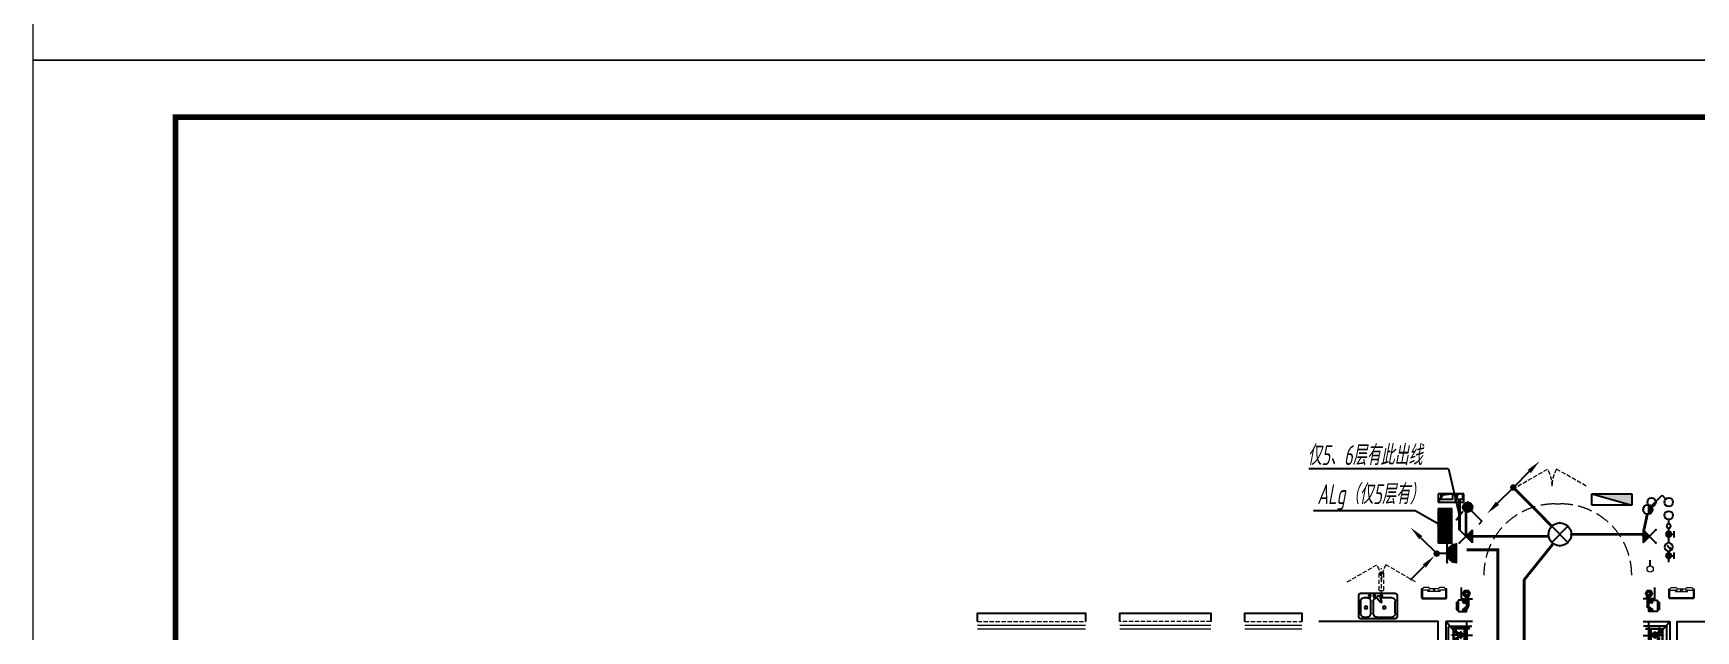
# Model space of a CAD drawing. Extents: x 3002737 to 4077523, y -995787 to -7267.
# Drawn here: x 3417352 to 3446580, y -946416 to -935912 of the extents above; entities that cross this region are included whole.
import ezdxf
from ezdxf.enums import TextEntityAlignment as Align

# ---------------------------------------------------------------- set-up
doc = ezdxf.new("R2010")
doc.units = 0
doc.header["$LTSCALE"] = 1000
doc.header["$MEASUREMENT"] = 0
doc.linetypes.add('DASH', pattern=[0.35, 0.25, -0.1])
doc.linetypes.add('HIDDEN', pattern=[0.375, 0.25, -0.125])
doc.layers.get('0').update_dxf_attribs({"linetype": 'CONTINUOUS'})
for name, color, linetype in [('!!电气', 1, 'CONTINUOUS'), ('AH-FURNITURE', 1, 'CONTINUOUS'), ('DIM-照明', 7, 'CONTINUOUS'), ('EQUIP-插座', 3, 'CONTINUOUS'), ('EQUIP-照明', 3, 'CONTINUOUS'), ('EQUIP-箱柜', 3, 'CONTINUOUS'), ('EQUIP_消火栓', 7, 'CONTINUOUS'), ('IP-bath&kitchen-JOHNSON', 4, 'CONTINUOUS'), ('LVTRY', 252, 'CONTINUOUS'), ('LWIRE', 4, 'CONTINUOUS'), ('TEL_TEXT', 7, 'CONTINUOUS'), ('VPIPE-中水', 122, 'CONTINUOUS'), ('VPIPE-凝结', 150, 'CONTINUOUS'), ('VPIPE-消防', 1, 'TG_X'), ('VPIPE-给水', 3, 'TG_J'), ('WIRE-动力', 7, 'CONTINUOUS'), ('WIRE-插座', 2, 'CONTINUOUS'), ('WIRE-照明', 2, 'CONTINUOUS'), ('建筑-排气道', 252, 'CONTINUOUS'), ('污水', 3, 'CONTINUOUS'), ('看线', 185, 'CONTINUOUS'), ('给水', 4, 'CONTINUOUS')]:
    doc.layers.add(name, color=color, linetype=linetype)
for name, color, linetype, lineweight in [('PUB_HATCH', 8, 'CONTINUOUS', 9), ('STAIR', 252, 'CONTINUOUS', 20), ('VPIPE-废水', 31, 'TG_F', 18), ('WINDOW', 146, 'CONTINUOUS', 20), ('图框', 147, 'CONTINUOUS', 20), ('平面-栏杆', 56, 'CONTINUOUS', 15), ('平面-看线', 252, 'CONTINUOUS', 15), ('平面-空调室内机', 176, 'CONTINUOUS', 9), ('平面-空调预留孔', 252, 'CONTINUOUS', 15), ('立面-洞口示意', 252, 'CONTINUOUS', 13)]:
    doc.layers.add(name, color=color, linetype=linetype, lineweight=lineweight)
doc.styles.add('_TEL_DIM', font='SIMPLEX', dxfattribs={"width": 0.8, "height": 3.5, "bigfont": 'HZTXT'})
doc.styles.add('DIM_FONT', font='SIMPLEX', dxfattribs={"width": 0.7, "bigfont": 'GBCBIG'})
doc.styles.add('HZTXT', font='gbeitc.shx', dxfattribs={"width": 0.8, "height": 400, "bigfont": 'hztxt.shx'})
doc.styles.get("Standard").update_dxf_attribs({"font": 'gbenor.shx', "bigfont": 'gbcbig.shx'})
doc.styles.add('TG_LINETYPE', font='SIMPLEX', dxfattribs={"width": 0.8, "height": 3, "bigfont": 'HZTXT'})
doc.linetypes.add('TG_F', pattern='A,2,-0.3,["F",TG_LINETYPE,S=0.1,R=0,X=-0.23,Y=-0.15],0', length=2.3)
doc.linetypes.add('TG_J', pattern='A,2,-0.22,["J",TG_LINETYPE,S=0.1,R=0,X=-0.18,Y=-0.15],0', length=2.22)
doc.linetypes.add('TG_X', pattern='A,4,-0.3,["X",TG_LINETYPE,S=0.1,R=0,X=-0.23,Y=-0.15],0', length=4.3)

# ---------------------------------------------------------------- blocks, each defined once
blk = doc.blocks.new('rtyg7uyhg')
at = {"layer": 'LVTRY'}
for p, q in [((193590, 45458), (193590, 45069)), ((194235, 45489), (193621, 45489)), ((193621, 45131), (193621, 45346)), ((193682, 45407), (193888, 45407)), ((193896, 45430), (193858, 45326)), ((193858, 45326), (193875, 45316)), ((193875, 45316), (193946, 45401)), ((193926, 45440), (193940, 45432)), ((194010, 45346), (194010, 45131)), ((194051, 45131), (194051, 45346)), ((194112, 45407), (194173, 45407)), ((194235, 45346), (194235, 45131)), ((194265, 45069), (194265, 45458)), ((193621, 45039), (194235, 45039)), ((193948, 45069), (193682, 45069)), ((194173, 45069), (194112, 45069))]:
    blk.add_line(p, q, dxfattribs=at)
for centre, radius in [((193866, 45438), 20.5), ((193989, 45438), 20.5), ((194071, 45438), 20.5), ((193815, 45238), 25.6), ((194137, 45238), 25.6)]:
    blk.add_circle(centre, radius, dxfattribs=at)
for centre, radius, start, end in [((193621, 45458), 30.7, 90, 180), ((193682, 45346), 61.4, 90, 180), ((193916, 45423), 20.5, 60, 159.4623), ((193930, 45414), 20.5, 320.5377, 60), ((193948, 45346), 61.4, 360, 90), ((194112, 45346), 61.4, 90, 180), ((194173, 45346), 61.4, 360, 90), ((194235, 45458), 30.7, 360, 90), ((193621, 45069), 30.7, 180, 270), ((193682, 45131), 61.4, 180, 270), ((193948, 45131), 61.4, 270, 360), ((194112, 45131), 61.4, 180, 270), ((194173, 45131), 61.4, 270, 360), ((194235, 45069), 30.7, 270, 360)]:
    blk.add_arc(centre, radius, start, end, dxfattribs=at)
at = {"layer": 'LVTRY', "style": 'DIM_FONT', "width": 0.8, "flags": 9}
for tag in ['YSIZE', 'XSIZE']:
    blk.add_attdef(tag, (193928, 45488), '', height=0.5, rotation=90, dxfattribs=at)
blk = doc.blocks.new('A$C60D053AF')
at = {"layer": 'AH-FURNITURE', "color": 8}
for p, q in [((233, -90), (128, -90)), ((233, -110), (128, -110)), ((193, -71), (328, -71)), ((193, -91), (328, -91)), ((245, -129), (245, -122)), ((255, -281), (255, -251)), ((255, -281), (393, -281)), ((265, -129), (265, -122)), ((342, -97), (370, -143)), ((356, -83), (384, -129)), ((393, -281), (393, -251))]:
    blk.add_line(p, q, dxfattribs=at)
for points in [[(170, -68, 1), (170, -94), (193, -94), (193, -68)], [(234, -251), (414, -251, 0.414214), (424, -241), (424, -111, 0.414214), (414, -101), (234, -101, 0.414214), (224, -111), (224, -241, 0.414214)], [(268, -122), (268, -107, 0.414214), (248, -87), (233, -87), (233, -113), (242, -113), (242, -122)], [(242, -152, 1), (268, -152), (268, -129), (242, -129)], [(384, -161, 1), (402, -143), (386, -127), (368, -145)]]:
    blk.add_lwpolyline(points, format="xyb", close=True, dxfattribs=at)
for centre, radius in [((100, -100), 30), ((255, -152), 15), ((255, -152), 10), ((393, -152), 15), ((393, -152), 10)]:
    blk.add_circle(centre, radius, dxfattribs=at)
for radius in [40, 20]:
    blk.add_arc((328, -111), radius, 45, 90, dxfattribs=at)
blk = doc.blocks.new('A-Kitchen-7')
at = {"layer": 'LVTRY'}
for p, q in [((-519, 780), (-7, 834)), ((-515, 756), (-519, 780)), ((-4, 811), (-515, 756)), ((515, 756), (-515, 756)), ((-515, 756), (-515, 40)), ((-486, 761), (-485, 756)), ((-29, 767), (-112, 756)), ((-29, 767), (-35, 806)), ((-7, 834), (-4, 811)), ((515, 780), (0, 780)), ((0, 756), (0, 780)), ((515, 756), (515, 780)), ((515, 40), (515, 756)), ((-515, 40), (515, 40))]:
    blk.add_line(p, q, dxfattribs=at)
blk.add_lwpolyline([(-469, 40), (-469, 0), (469, 0), (469, 40)], close=True, dxfattribs=at)
blk = doc.blocks.new('FRSDFDGDGDRGDR')
at = {"layer": '平面-空调预留孔', "color": 252}
for p, q in [((699612, 775044), (699612, 775441)), ((699619, 775448), (699746, 775448)), ((699746, 775448), (699746, 775355)), ((699720, 775342), (699720, 775143)), ((699727, 775349), (699740, 775349)), ((699746, 775037), (699619, 775037)), ((699727, 775136), (699740, 775136)), ((699746, 775130), (699746, 775037))]:
    blk.add_line(p, q, dxfattribs=at)
blk.add_lwpolyline([(699766, 775167), (699793, 775154), (699793, 775057), (699766, 775044), (699766, 775018), (699619, 775018, -0.414214), (699593, 775044), (699593, 775441, -0.414214), (699619, 775468), (699766, 775468), (699766, 775441), (699793, 775428), (699793, 775332), (699766, 775318)], format="xyb", close=True, dxfattribs=at)
for centre, radius in [((699740, 775243), 15.8), ((699740, 775332), 10.6), ((699740, 775154), 10.6)]:
    blk.add_circle(centre, radius, dxfattribs=at)
for centre, start, end in [((699619, 775441), 90, 180), ((699727, 775342), 90, 180), ((699727, 775143), 180, 270), ((699740, 775355), 270, 360), ((699619, 775044), 180, 270), ((699740, 775130), 0, 90)]:
    blk.add_arc(centre, 6.6, start, end, dxfattribs=at)
blk = doc.blocks.new('*U153')
h = blk.add_hatch(color=5)
h.set_gradient(color1=(0, 0, 255), rotation=180, tint=1)
h.paths.add_polyline_path([(0, 0), (-6.35, -6.35), (-6.35, -2.159), (-15, -2.159), (-15, 2.159), (-6.35, 2.159), (-6.35, 6.35)])
at = {"color": 0, "linetype": 'Continuous'}
blk.add_lwpolyline([(0, 0), (-6.35, -6.35), (-6.35, -2.159), (-15, -2.159), (-15, 2.159), (-6.35, 2.159), (-6.35, 6.35)], close=True, dxfattribs=at)
blk = doc.blocks.new('GDGDRGDRGRD')
at = {"layer": 'PUB_HATCH'}
blk.add_hatch(color=252, dxfattribs=at).paths.add_polyline_path([(430320, 370174), (430320, 370444), (430180, 370444), (430180, 370429), (430285, 370429), (430305, 370409), (430305, 370209), (430285, 370189), (429965, 370189), (429945, 370209), (429945, 370409), (429965, 370429), (430070, 370429), (430070, 370444), (429930, 370444), (429930, 370174)])
at = {"layer": 'LVTRY', "color": 251}
for p, q in [((430081, 371515), (429865, 371758)), ((430335, 371758), (429865, 371758)), ((429865, 371758), (429865, 370858)), ((430335, 371515), (430081, 371515)), ((430081, 371515), (430081, 371100)), ((430235, 370858), (430235, 371758)), ((429865, 370858), (430081, 371100)), ((430081, 371100), (430335, 371100)), ((429865, 370858), (430335, 370858))]:
    blk.add_line(p, q, dxfattribs=at)
at = {"layer": 'LVTRY'}
for p, q in [((429915, 370948), (429915, 371668)), ((429925, 371678), (430325, 371678)), ((429975, 371526), (430102, 371526)), ((429975, 371521), (429975, 371526)), ((430102, 371521), (429975, 371521)), ((429995, 371628), (429995, 371418)), ((430000, 371628), (430000, 371418)), ((430290, 371638), (430005, 371638)), ((430290, 371633), (430005, 371633)), ((430045, 371658), (430045, 371568)), ((430050, 371658), (430045, 371658)), ((430045, 371568), (430050, 371568)), ((430050, 371568), (430050, 371658)), ((430220, 371526), (430092, 371526)), ((430092, 371526), (430092, 371521)), ((430092, 371521), (430220, 371521)), ((430102, 371526), (430102, 371521)), ((430195, 371418), (430195, 371628)), ((430200, 371418), (430200, 371628)), ((430220, 371521), (430220, 371526)), ((430235, 371668), (430235, 370948)), ((430235, 371100), (430235, 371515)), ((429935, 371358), (429974, 371358)), ((429935, 371258), (429974, 371258)), ((429955, 371339), (429955, 371378)), ((429955, 371239), (429955, 371278)), ((430005, 371413), (430290, 371413)), ((430005, 371408), (430290, 371408)), ((430005, 371208), (430290, 371208)), ((430005, 371203), (430290, 371203)), ((430045, 371388), (430045, 371478)), ((430045, 371478), (430050, 371478)), ((430050, 371388), (430045, 371388)), ((430045, 371228), (430045, 371138)), ((430050, 371228), (430045, 371228)), ((430050, 371478), (430050, 371388)), ((430050, 371138), (430050, 371228)), ((430325, 370938), (429925, 370938)), ((430102, 371096), (429975, 371096)), ((429975, 371096), (429975, 371091)), ((429975, 371091), (430102, 371091)), ((429995, 370988), (429995, 371198)), ((430000, 370988), (430000, 371198)), ((430290, 370983), (430005, 370983)), ((430290, 370978), (430005, 370978)), ((430045, 371138), (430050, 371138)), ((430045, 370958), (430045, 371048)), ((430045, 371048), (430050, 371048)), ((430050, 370958), (430045, 370958)), ((430050, 371048), (430050, 370958)), ((430092, 371091), (430092, 371096)), ((430092, 371096), (430220, 371096)), ((430220, 371091), (430092, 371091)), ((430102, 371091), (430102, 371096)), ((430195, 371198), (430195, 370988)), ((430200, 371198), (430200, 370988)), ((430220, 371096), (430220, 371091))]:
    blk.add_line(p, q, dxfattribs=at)
at = {"layer": 'LVTRY', "color": 252}
for p, q in [((430070, 370429), (430070, 370444)), ((430180, 370429), (430180, 370444))]:
    blk.add_line(p, q, dxfattribs=at)
at = {"layer": 'LVTRY'}
blk.add_lwpolyline([(429609, 370758), (429735, 370758), (429735, 371758), (427635, 371758)], dxfattribs=at)
at = {"layer": 'LVTRY', "color": 252}
for points in [[(430335, 370159), (429915, 370159), (429915, 370459), (430335, 370459)], [(430320, 370174), (429930, 370174), (429930, 370444), (430320, 370444)], [(429965, 370429), (430285, 370429), (430305, 370409), (430305, 370209), (430285, 370189), (429965, 370189), (429945, 370209), (429945, 370409), (429965, 370429)]]:
    blk.add_lwpolyline(points, close=True, dxfattribs=at)
at = {"layer": 'LVTRY'}
for centre, radius in [((430147, 371523), 29.7), ((430147, 371523), 11.7), ((429955, 371358), 17), ((429955, 371258), 17), ((430147, 371093), 29.7), ((430147, 371093), 11.7)]:
    blk.add_circle(centre, radius, dxfattribs=at)
for centre, radius, start, end in [((429925, 371668), 10, 90, 180), ((430005, 371628), 10, 90, 180), ((430005, 371628), 5, 90, 180), ((430047, 371523), 56.7, 2.2742, 87.7258), ((430047, 371523), 52.2, 2.4704, 87.5296), ((430047, 371523), 56.7, 272.2742, 357.7258), ((430047, 371523), 52.2, 272.4704, 357.5296), ((430147, 371523), 56.7, 92.2742, 177.7258), ((430147, 371523), 56.7, 182.2742, 267.7258), ((430147, 371523), 52.2, 92.4704, 177.5296), ((430147, 371523), 52.2, 182.4704, 267.5296), ((430190, 371628), 10, 0, 90), ((430190, 371628), 5, 0, 90), ((430225, 371668), 10, 0, 90), ((430005, 371418), 10, 180, 270), ((430005, 371198), 10, 90, 180), ((430005, 371418), 5, 180, 270), ((430005, 371198), 5, 90, 180), ((430190, 371418), 5, 270, 0), ((430190, 371418), 10, 270, 0), ((430190, 371198), 10, 0, 90), ((430190, 371198), 5, 0, 90), ((429925, 370948), 10, 180, 270), ((430005, 370988), 10, 180, 270), ((430005, 370988), 5, 180, 270), ((430047, 371093), 56.7, 2.2742, 87.7258), ((430047, 371093), 52.2, 2.4704, 87.5296), ((430047, 371093), 56.7, 272.2742, 357.7258), ((430047, 371093), 52.2, 272.4704, 357.5296), ((430147, 371093), 56.7, 92.2742, 177.7258), ((430147, 371093), 56.7, 182.2742, 267.7258), ((430147, 371093), 52.2, 92.4704, 177.5296), ((430147, 371093), 52.2, 182.4704, 267.5296), ((430190, 370988), 5, 270, 0), ((430190, 370988), 10, 270, 0), ((430225, 370948), 10, 270, 0)]:
    blk.add_arc(centre, radius, start, end, dxfattribs=at)
at = {"layer": '立面-洞口示意', "color": 252}
blk.add_lwpolyline([(430335, 370159), (430071, 370253), (429915, 370459)], dxfattribs=at)
at = {"xscale": -1}
blk.add_blockref('rtyg7uyhg', (622600, 326770), dxfattribs=at)
at = {"xscale": -1, "rotation": 270}
blk.add_blockref('FRSDFDGDGDRGDR', (-345583, -327434), dxfattribs=at)
at = {"rotation": 270}
blk.add_blockref('A$C60D053AF', (430335, 372358), dxfattribs=at)
at = {"layer": 'LVTRY', "color": 1, "extrusion": (0, 0, -1), "xscale": -0.7999999999883585, "yscale": 0.7999999999883585, "zscale": -0.7999999999883585}
blk.add_blockref('A-Kitchen-7', (-429197, 370159), dxfattribs=at)
at = {"layer": '建筑-排气道', "xscale": -5, "yscale": 5, "zscale": 5, "rotation": 90}
blk.add_blockref('*U153', (430135, 370491), dxfattribs=at)
blk = doc.blocks.new('$TwtSys$00000434')
at = {"color": 252}
for p, q in [((-0.5, 0.5), (-0.5, -0.5)), ((-0.5, -0.5), (0.5, 0.5)), ((0.5, 0.5), (-0.5, 0.5)), ((0.5, -0.5), (0.5, 0.5)), ((-0.5, -0.5), (0.5, -0.5))]:
    blk.add_line(p, q, dxfattribs=at)
blk.add_solid([(0.5, -0.5), (0.5, 0.5), (-0.5, -0.5)], dxfattribs=at)
blk = doc.blocks.new('A$C2705576B')
at = {"layer": '给水'}
h = blk.add_hatch(color=252, dxfattribs=at)
edge = h.paths.add_edge_path()
edge.add_arc((417, -1741), 47.2, 0, 360)
h = blk.add_hatch(color=252, dxfattribs=at)
edge = h.paths.add_edge_path()
edge.add_arc((795, -1741), 47.2, 0, 360)
at = {"layer": '给水', "color": 252}
for p, q in [((363, -1645), (472, -1645)), ((417, -1741), (417, -1645)), ((601, -1768), (525, -1704)), ((525, -1704), (564, -1715)), ((740, -1645), (849, -1645)), ((795, -1741), (795, -1645))]:
    blk.add_line(p, q, dxfattribs=at)
at = {"layer": '给水', "color": 252, "const_width": 35.4}
for points in [[(499, -1741), (302, -1741)], [(903, -1741), (641, -1741)], [(1053, -1741), (978, -1741)]]:
    blk.add_lwpolyline(points, dxfattribs=at)
at = {"layer": '给水', "color": 252}
for centre, radius in [((417, -1741), 47.2), ((570, -1741), 70.8), ((795, -1741), 47.2), ((941, -1741), 37.5)]:
    blk.add_circle(centre, radius, dxfattribs=at)
blk = doc.blocks.new('dongkong')
at = {"layer": '平面-空调预留孔', "color": 8, "linetype": 'HIDDEN', "ltscale": 0.3}
for p, q in [((-603836, 210821), (-603836, 210511)), ((-603836, 210821), (-603756, 210821)), ((-603796, 210900), (-603796, 210431)), ((-603756, 210821), (-603756, 210511))]:
    blk.add_line(p, q, dxfattribs=at)
blk.add_lwpolyline([(-603756, 210511), (-603836, 210511)], dxfattribs=at)
blk = doc.blocks.new('A$C1C403CBE')
at = {"layer": 'IP-bath&kitchen-JOHNSON', "color": 252}
for points in [[(10800, 10800), (10800, 10600), (11000, 10600)], [(14200, 10800), (14200, 10600), (14000, 10600)]]:
    blk.add_lwpolyline(points, dxfattribs=at)
at = {"layer": 'STAIR', "color": 252, "linetype": 'DASH'}
blk.add_lwpolyline([(11200, 11020, -0.414214), (12450, 12270), (12550, 12270, -0.414214), (13800, 11020)], format="xyb", dxfattribs=at)
at = {"layer": 'VPIPE-中水', "color": 252, "linetype": 'Continuous'}
for centre in [(10895, 10695), (14105, 10695)]:
    blk.add_circle(centre, 55, dxfattribs=at)
at = {"layer": 'VPIPE-凝结', "color": 252}
blk.add_line((14125, 11180), (14125, 11278), dxfattribs=at)
at = {"layer": 'VPIPE-废水', "color": 252}
blk.add_circle((14125, 11125), 55, dxfattribs=at)
at = {"layer": 'VPIPE-消防', "color": 252, "linetype": 'Continuous'}
blk.add_circle((14150, 12300), 75, dxfattribs=at)
at = {"layer": 'VPIPE-给水', "color": 252, "linetype": 'Continuous'}
for centre in [(14450, 12300), (14450, 12070)]:
    blk.add_circle(centre, 75, dxfattribs=at)
at = {"layer": 'WINDOW', "color": 252, "linetype": 'DASH', "ltscale": 0.3}
for points in [[(11800, 12583), (12320, 12883, -0.131652), (12400, 12583)], [(12998, 12583), (12479, 12883, 0.131652), (12398, 12583)], [(8800, 10900), (9320, 11200, -0.131652), (9400, 10900)], [(9998, 10900), (9479, 11200, 0.131652), (9398, 10900)]]:
    blk.add_lwpolyline(points, format="xyb", dxfattribs=at)
at = {"layer": '平面-栏杆', "color": 252}
for points in [[(4200, 10130), (2300, 10130)], [(4200, 10070), (2300, 10070)], [(6400, 10130), (4800, 10130)], [(6400, 10070), (4800, 10070)], [(8000, 10130), (7000, 10130)], [(8000, 10070), (7000, 10070)]]:
    blk.add_lwpolyline(points, dxfattribs=at)
at = {"layer": '平面-看线', "color": 252, "linetype": 'DASH', "ltscale": 0.3}
for points in [[(2300, 10200), (4200, 10200)], [(6400, 10200), (4800, 10200)], [(7000, 10200), (8000, 10200)]]:
    blk.add_lwpolyline(points, dxfattribs=at)
at = {"layer": '看线', "color": 252, "ltscale": 0.5}
for points in [[(2300, 10200), (2300, 10350), (4200, 10350), (4200, 10200)], [(4800, 10200), (4800, 10350), (6400, 10350), (6400, 10200)], [(7000, 10200), (7000, 10350), (8000, 10350), (8000, 10200)]]:
    blk.add_lwpolyline(points, dxfattribs=at)
at = {"color": 252}
blk.add_blockref('GDGDRGDRGRD', (-419335, -361558), dxfattribs=at)
at = {"color": 252, "xscale": -1}
blk.add_blockref('GDGDRGDRGRD', (444335, -361558), dxfattribs=at)
at = {"layer": 'EQUIP_消火栓', "color": 252, "xscale": -700, "yscale": 200, "zscale": 700, "rotation": 180}
blk.add_blockref('$TwtSys$00000434', (13450, 12350), dxfattribs=at)
at = {"layer": '平面-空调室内机', "color": 252, "ltscale": 0.3, "xscale": -1, "rotation": 180}
blk.add_blockref('dongkong', (613196, 221571), dxfattribs=at)
at = {"layer": '污水', "color": 252, "xscale": -1, "rotation": 269.999999999891}
blk.add_blockref('A$C2705576B', (16191, 10942), dxfattribs=at)
blk = doc.blocks.new('$TelecSys$00000081')
for p, q in [((0.104, 0.104), (0.104, 0.104)), ((-1.15, -1.15), (-0.55, -0.55)), ((-0.104, -0.104), (-0.104, -0.104))]:
    blk.add_line(p, q)
at = {"const_width": 0.142}
blk.add_lwpolyline([(0.071, 0, 1), (-0.071, 0, 1)], format="xyb", close=True, dxfattribs=at)
blk.add_solid([(-0.62, -0.48), (-0.48, -0.62), (-0.1, -0.1)])
at = {"width": 0.8, "flags": 9}
blk.add_attdef('A', (0, 0), '', height=0.00002, rotation=180, dxfattribs=at)
blk = doc.blocks.new('$equip$00001237')
for p, q in [((-0.5, 1.05), (-0.5, 1)), ((-0.5, 1), (0.5, 1)), ((0.5, 1.05), (0.5, 1)), ((0.5, 0.5), (-0.5, 0.5)), ((0, 0.5), (0, 0))]:
    blk.add_line(p, q)
blk.add_arc((0, 1), 0.5, 180, 0)
for p in [(0, 1), (-0.5, 0.5), (0, 0), (0.5, 0.5)]:
    blk.add_point(p)
for points in [[(0.433, 0.75), (-0.433, 0.75), (0.5, 1), (-0.5, 1)], [(0.25, 0.567), (-0.25, 0.567), (0.433, 0.75), (-0.433, 0.75)], [(0, 0.5), (0, 0.5), (0.25, 0.567), (-0.25, 0.567)]]:
    blk.add_solid(points)
at = {"flags": 9}
blk.add_attdef('A', (0, 0), '', height=0.00002, dxfattribs=at)
blk = doc.blocks.new('$equip$00001154')
for p, q in [((0, 0.283), (0, -0.283)), ((0, 0.283), (0.566, -0.283)), ((0.566, 0.283), (0, -0.283))]:
    blk.add_line(p, q)
for p in [(0, 0.004), (0.283, 0), (0.566, 0.283), (0.566, -0.283)]:
    blk.add_point(p)
blk.add_solid([(0, -0.283), (0.283, 0), (0, 0.283)])
at = {"layer": 'TEL_TEXT', "style": '_TEL_DIM', "flags": 1}
blk.add_attdef('A', text='', height=0.00002, dxfattribs=at).set_placement((0, 0), align=Align.MIDDLE_CENTER)
blk = doc.blocks.new('$equip$00002539')
for p, q in [((-0.354, 0.354), (0.354, -0.354)), ((0.354, 0.354), (-0.354, -0.354))]:
    blk.add_line(p, q)
at = {"const_width": 0.032}
blk.add_lwpolyline([(-0.5, 0, 1), (0.5, 0, 1), (-0.5, 0, 0.911406)], format="xyb", dxfattribs=at)
blk.add_circle((0, 0), 0.5)
for p in [(-0.5, 0), (0, 0.5), (0.5, 0), (0, -0.5)]:
    blk.add_point(p)
at = {"color": 7, "style": '_TEL_DIM', "flags": 1}
blk.add_attdef('A', text='', height=0.00002, dxfattribs=at).set_placement((0, 0), align=Align.MIDDLE_CENTER)
blk = doc.blocks.new('$equip$00001213')
for p, q in [((0.147, 0.356), (0.625, 0.833)), ((0.625, 0.833), (0.766, 0.692))]:
    blk.add_line(p, q)
blk.add_circle((0, 0.208), 0.208)
for p in [(-0.208, 0.208), (0, 0.417), (0, 0), (0.208, 0.208)]:
    blk.add_point(p)
for points in [[(0.104, 0.389), (0.104, 0.028), (0, 0.417), (0, 0)], [(0.18, 0.313), (0.18, 0.104), (0.104, 0.389), (0.104, 0.028)], [(0.208, 0.208), (0.208, 0.208), (0.18, 0.313), (0.18, 0.104)]]:
    blk.add_solid(points)
at = {"flags": 9}
blk.add_attdef('A', (0, 0), '', height=0.00002, dxfattribs=at)
blk = doc.blocks.new('$TelecSys$00000079')
for p, q in [((0.7, 0.7), (0, 0)), ((0.104, 0.104), (0.104, 0.104)), ((-0.104, -0.104), (-0.104, -0.104))]:
    blk.add_line(p, q)
at = {"const_width": 0.142}
blk.add_lwpolyline([(-0.071, 0, 1), (0.071, 0, 1)], format="xyb", close=True, dxfattribs=at)
blk.add_solid([(0.63, 0.77), (0.77, 0.63), (1.15, 1.15)])
at = {"width": 0.8, "flags": 9}
blk.add_attdef('A', (0, 0), '', height=0.00002, dxfattribs=at)
blk = doc.blocks.new('A$C0A82355E')
at = {"layer": '!!电气'}
for p, q in [((0, 300), (-150, 300)), ((-150, 300), (-150, 0)), ((-27, 223), (-150, 300)), ((0, 0), (0, 300)), ((-150, 0), (0, 0)), ((-100, 50), (-100, 250)), ((-100, 250), (0, 250)), ((0, 50), (-100, 50)), ((0, 0), (-27, 223))]:
    blk.add_line(p, q, dxfattribs=at)
blk = doc.blocks.new('A$C04F44ECC')
at = {"layer": '!!电气'}
for p, q in [((0, 0), (-300, 0)), ((-300, 0), (-300, -300)), ((-250, -200), (-250, 0)), ((0, 0), (-223, -27)), ((-50, 0), (-50, -200)), ((0, -300), (0, 0)), ((-223, -27), (-300, -300)), ((-300, -300), (0, -300)), ((-50, -200), (-250, -200))]:
    blk.add_line(p, q, dxfattribs=at)
blk = doc.blocks.new('$equip$00001962')
for p, q in [((0.147, 0.356), (0.625, 0.833)), ((0.625, 0.833), (0.766, 0.692))]:
    blk.add_line(p, q)
blk.add_circle((0, 0.208), 0.208)
for p in [(-0.208, 0.208), (0, 0.417), (0, 0), (0.208, 0.208)]:
    blk.add_point(p)
for points in [[(-0.18, 0.313), (0.18, 0.313), (-0.208, 0.208), (0.208, 0.208)], [(-0.18, 0.104), (0.18, 0.104), (-0.208, 0.208), (0.208, 0.208)], [(-0.104, 0.389), (0.104, 0.389), (-0.18, 0.313), (0.18, 0.313)], [(-0.104, 0.028), (0.104, 0.028), (-0.18, 0.104), (0.18, 0.104)], [(0, 0.417), (0, 0.417), (-0.104, 0.389), (0.104, 0.389)], [(0, 0), (0, 0), (-0.104, 0.028), (0.104, 0.028)]]:
    blk.add_solid(points)
at = {"layer": 'TEL_TEXT', "style": '_TEL_DIM', "flags": 1}
blk.add_attdef('A', text='', height=0.00002, dxfattribs=at).set_placement((0, 0), align=Align.MIDDLE_CENTER)
blk = doc.blocks.new('*X248')
at = {"color": 0}
for p, q in [((-250, 33), (-83, 200)), ((-250, 68), (-118, 200)), ((-250, 104), (-154, 200)), ((-250, 139), (-189, 200)), ((-250, 174), (-224, 200)), ((-247, 0), (-47, 200)), ((-212, 0), (-12, 200)), ((-177, 0), (23, 200)), ((-141, 0), (59, 200)), ((-106, 0), (94, 200)), ((-71, 0), (129, 200)), ((-35, 0), (165, 200)), ((0, 0), (200, 200)), ((35, 0), (235, 200)), ((71, 0), (250, 179)), ((106, 0), (250, 144)), ((141, 0), (250, 109)), ((177, 0), (250, 73)), ((212, 0), (250, 38)), ((247, 0), (250, 3))]:
    blk.add_line(p, q, dxfattribs=at)
blk = doc.blocks.new('$equip$00002943')
for p, q in [((-0.75, 0.6), (-0.75, 0)), ((0.75, 0.6), (-0.75, 0.6)), ((-0.75, 0), (0.75, 0)), ((0.75, 0), (0.75, 0.6))]:
    blk.add_line(p, q)
for points, const_width in [([(-0.75, 0.3), (0.75, 0.3)], 0.6), ([(-0.75, 0.6), (-0.75, 0), (0.75, 0), (0.75, 0.6), (-0.75, 0.6), (-0.75, 0)], 0.05)]:
    blk.add_lwpolyline(points, dxfattribs=dict(const_width=const_width))
for p in [(-0.75, 0.3), (0, 0.6), (0, 0), (0.75, 0.3)]:
    blk.add_point(p)
at = {"xscale": 0.00300000000061118, "yscale": 0.00300000000061118, "zscale": 0.00300000000061118}
blk.add_blockref('*X248', (0, 0), dxfattribs=at)
at = {"color": 7, "style": '_TEL_DIM', "flags": 1}
for tag in ['A', 'REMARK']:
    blk.add_attdef(tag, text='', height=0.00002, dxfattribs=at).set_placement((0, 0), align=Align.MIDDLE_CENTER)
blk = doc.blocks.new('$TelecSys$00000080')
for p, q in [((-0.7, -0.7), (0, 0)), ((0.104, 0.104), (0.104, 0.104)), ((-0.104, -0.104), (-0.104, -0.104))]:
    blk.add_line(p, q)
at = {"const_width": 0.142}
blk.add_lwpolyline([(0.071, 0, 1), (-0.071, 0, 1)], format="xyb", close=True, dxfattribs=at)
blk.add_solid([(-0.63, -0.77), (-0.77, -0.63), (-1.15, -1.15)])
at = {"width": 0.8, "flags": 9}
blk.add_attdef('A', (0, 0), '', height=0.00002, rotation=180, dxfattribs=at)

msp = doc.modelspace()

# ---------------------------------------------------------------- linework, layer by layer
at = {"layer": '!!电气', "color": 6}
for p, q in [((3442231.2, -943570.7), (3439778.6, -943570.7)), ((3442231.2, -943570.7), (3442428, -944399.3)), ((3439861.8, -944302.6), (3441645.6, -944302.6)), ((3441645.6, -944302.6), (3442161.9, -944595.3)), ((3442487.3, -944320.5), (3442368.7, -944478.1))]:
    msp.add_line(p, q, dxfattribs=at)
at = {"layer": 'WIRE-动力', "color": 6, "const_width": 50}
msp.add_lwpolyline([(3442554.7, -944994.6), (3443100.2, -944994.6), (3443100.2, -947471.1)], dxfattribs=at)
at = {"layer": 'WIRE-插座', "color": 2, "const_width": 50}
for points in [[(3444063, -944898.8), (3443564.1, -945518.8)], [(3443564.1, -945512.2), (3443564.1, -948605.9)]]:
    msp.add_lwpolyline(points, dxfattribs=at)
at = {"layer": 'WIRE-照明', "color": 2, "const_width": 50}
for points in [[(3444050.3, -944578.8), (3443373.5, -943895.7)], [(3442428, -944642.7), (3442428, -944105.9)], [(3445728.2, -944367.8), (3445667, -944655.5)], [(3442654.3, -944755.9), (3444001.1, -944755.9)], [(3444391.1, -944720.9), (3445654.3, -944720.9)]]:
    msp.add_lwpolyline(points, dxfattribs=at)
at = {"layer": 'WIRE-照明', "linetype": 'Continuous', "const_width": 50}
msp.add_lwpolyline([(3442541.1, -944755.9), (3442541, -944319.2)], dxfattribs=at)
at = {"layer": '图框'}
for points in [[(3417351.8, -876986.6), (3501451.8, -876986.6), (3501451.8, -936386.6), (3417351.8, -936386.6)], [(3417351.8, -936386.6), (3501451.8, -936386.6), (3501451.8, -995786.6), (3417351.8, -995786.6)]]:
    msp.add_lwpolyline(points, close=True, dxfattribs=at)
at = {"layer": '图框', "const_width": 100}
msp.add_lwpolyline([(3500451.8, -994786.6), (3500451.8, -937386.6), (3419851.8, -937386.6), (3419851.8, -994786.6)], close=True, dxfattribs=at)

# ---------------------------------------------------------------- block references
at = {"layer": '!!电气'}
msp.add_blockref('A$C1C403CBE', (3431654.3, -956455.9), dxfattribs=at)
at = {"layer": '!!电气', "color": 2, "rotation": 90}
msp.add_blockref('A$C0A82355E', (3442353.7, -944005.9), dxfattribs=at)
at = {"xscale": 0.5, "yscale": 0.5, "zscale": 0.5}
msp.add_blockref('A$C04F44ECC', (3442504.3, -944005.9), dxfattribs=at)
at = {"layer": 'EQUIP-插座', "color": 2, "xscale": 320, "yscale": 320, "zscale": 320, "rotation": 270.0000000494923}
msp.add_blockref('$equip$00001237', (3442050, -945055.3), dxfattribs=at)
at = {"layer": 'EQUIP-照明', "color": 2, "xscale": 400, "yscale": 400, "zscale": 400}
msp.add_blockref('$equip$00001213', (3445737.7, -944368.3), dxfattribs=at)
at = {"layer": 'EQUIP-照明', "xscale": 400, "yscale": 400, "zscale": 400}
for name, p, rotation in [('$equip$00001962', (3442487.6, -944241.4), 269.9999999902546), ('$equip$00001154', (3442654.3, -944755.9), 180.0000000022976)]:
    msp.add_blockref(name, p, dxfattribs=dict(at, rotation=rotation))
at = {"layer": 'EQUIP-照明', "color": 6, "xscale": 400, "yscale": 400, "zscale": 400}
msp.add_blockref('$equip$00002539', (3444191.1, -944720.9), dxfattribs=at)
at = {"layer": 'EQUIP-照明', "color": 2, "xscale": 399.9999999999999, "yscale": 399.9999999999999, "zscale": 399.9999999999999, "rotation": 4.0278642738438e-05}
msp.add_blockref('$equip$00001154', (3445654.3, -944755.9), dxfattribs=at)
at = {"layer": 'EQUIP-箱柜', "color": 2, "xscale": 400, "yscale": 400, "zscale": 400, "rotation": 270.0000000494801}
msp.add_blockref('$equip$00002943', (3442054.3, -944572.5), dxfattribs=at)
at = {"layer": 'LWIRE', "color": 6, "yscale": 400, "zscale": 400}
for name, p, xscale in [('$TelecSys$00000079', (3443373.5, -943895.7), 400), ('$TelecSys$00000079', (3442026.1, -945060.1), -400), ('$TelecSys$00000081', (3442026.1, -945060.1), 400)]:
    msp.add_blockref(name, p, dxfattribs=dict(at, xscale=xscale))
at = {"layer": 'LWIRE', "color": 0, "xscale": 400, "yscale": 400, "zscale": 400}
msp.add_blockref('$TelecSys$00000080', (3443373.5, -943895.7), dxfattribs=at)

# ---------------------------------------------------------------- texts
at = {"layer": 'DIM-照明', "color": 7, "style": 'HZTXT', "width": 0.7}
msp.add_text('仅5、6层有此出线', height=350, dxfattribs=at).set_placement((3439753.3, -943504, 1500))
at = {"layer": 'DIM-照明', "style": 'HZTXT', "width": 0.7}
msp.add_text('ALg（仅5层有）', height=350, dxfattribs=at).set_placement((3439927.1, -944189.1))

doc.saveas('drawing.dxf')
